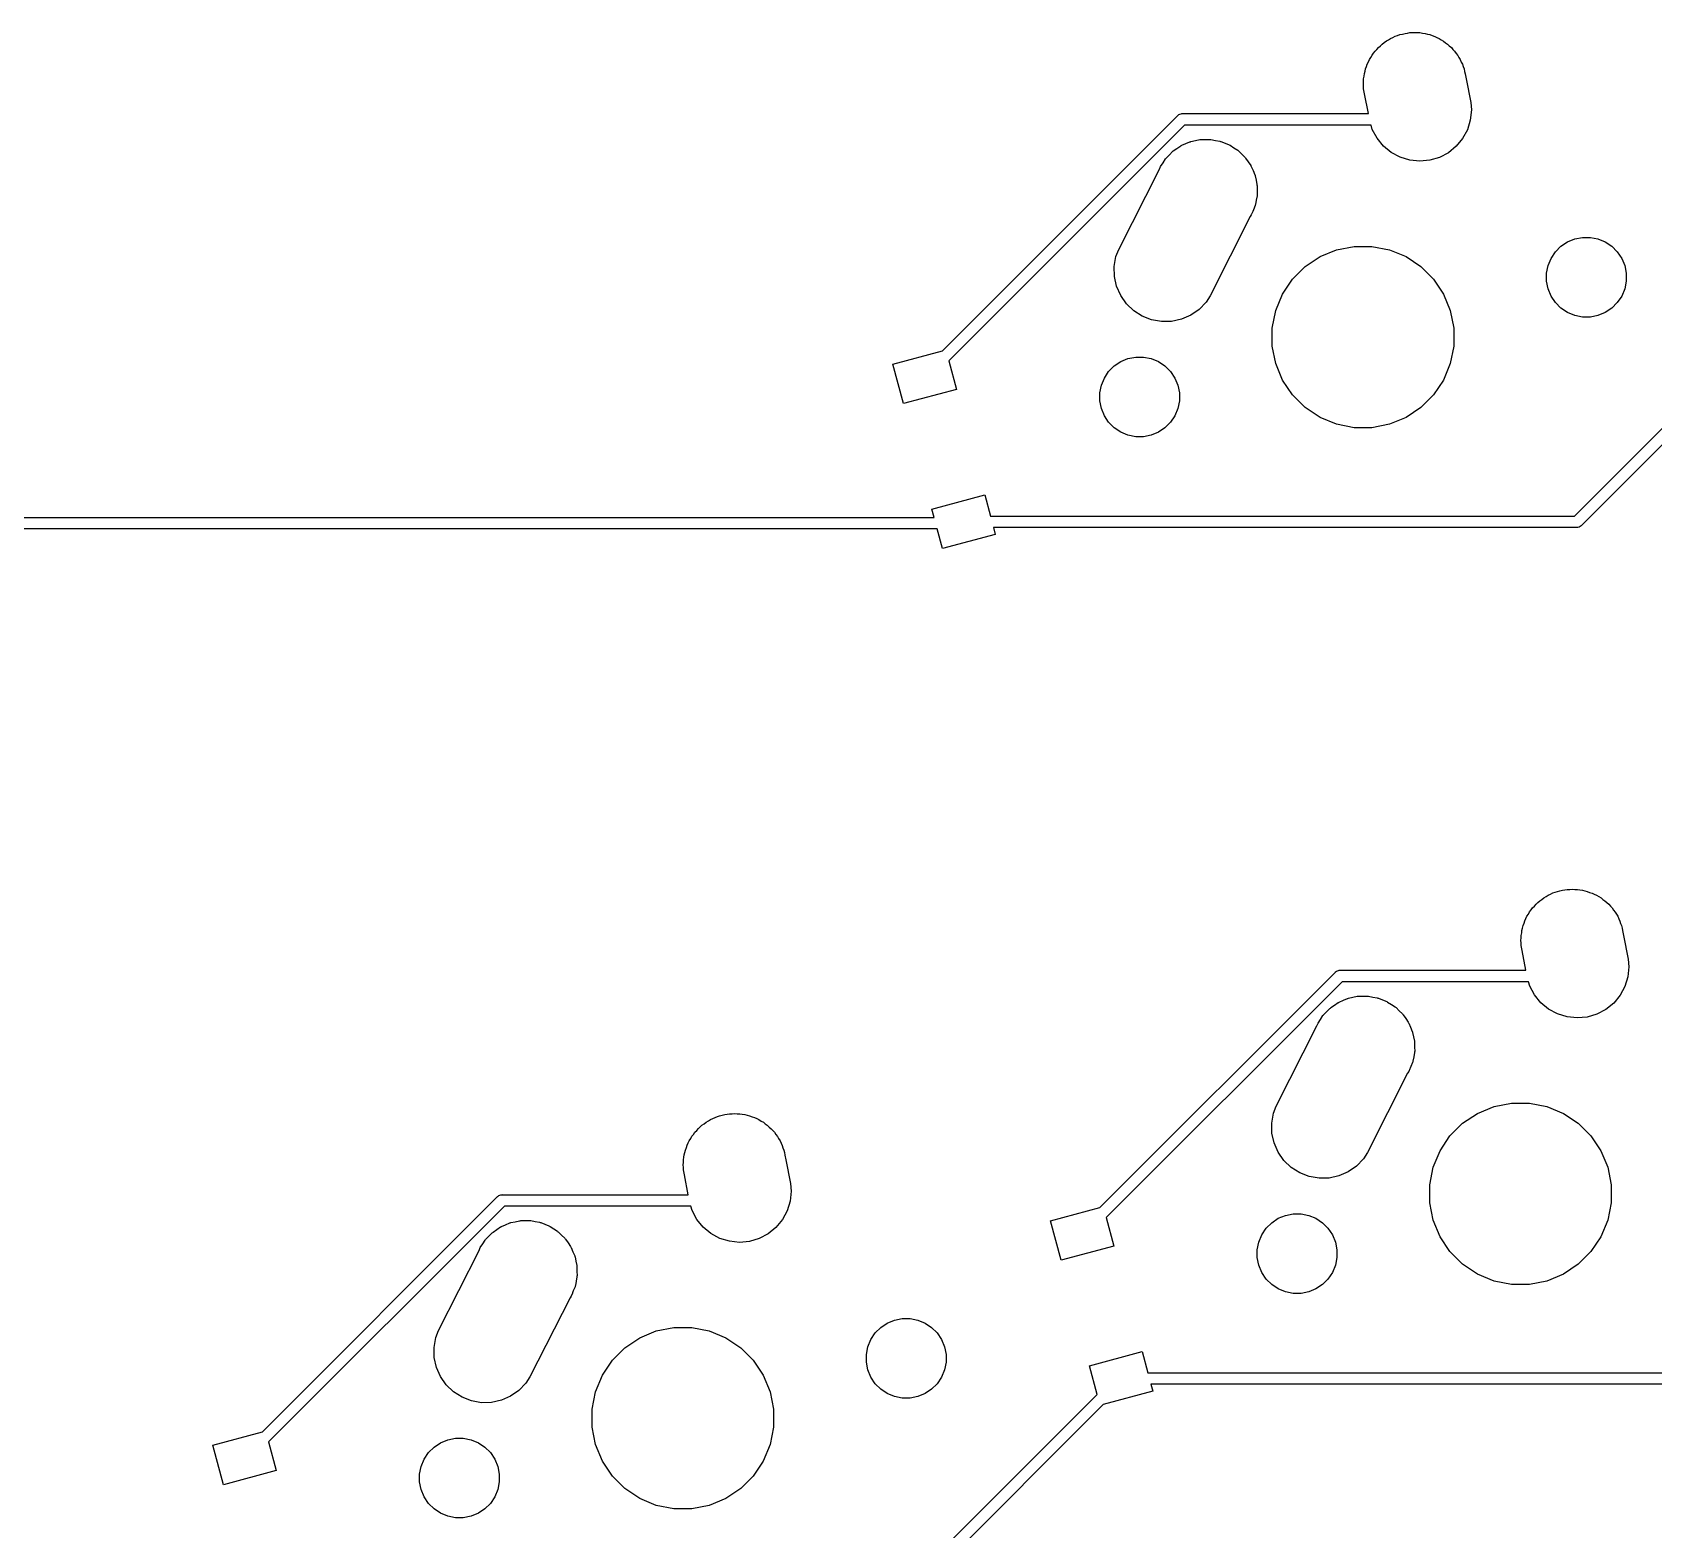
# Model space of a CAD drawing. Extents: x -26.1 to -7.5, y -7.6 to -2.3.
# Drawn here: x -14.713 to -13.311, y -6.668 to -5.372 of the extents above; entities that cross this region are included whole.
import ezdxf

# ---------------------------------------------------------------- set-up
doc = ezdxf.new("R2010")
doc.units = 0
doc.header["$MEASUREMENT"] = 0
doc.layers.add('BLACK', color=7, linetype='CONTINUOUS')

msp = doc.modelspace()

# ---------------------------------------------------------------- linework, layer by layer
at = {"layer": 'BLACK', "linetype": 'CONTINUOUS'}
for p, q in [((-13.547, -5.38388), (-13.5455, -5.38239)), ((-13.5455, -5.38239), (-13.5437, -5.38113)), ((-13.5437, -5.38113), (-13.5419, -5.3797)), ((-13.5419, -5.3797), (-13.54, -5.37871)), ((-13.54, -5.37871), (-13.5383, -5.37754)), ((-13.5383, -5.37754), (-13.5362, -5.37667)), ((-13.5362, -5.37667), (-13.5342, -5.37562)), ((-13.5342, -5.37562), (-13.5322, -5.37501)), ((-13.5322, -5.37501), (-13.5302, -5.3742)), ((-13.5302, -5.3742), (-13.528, -5.37376)), ((-13.528, -5.37376), (-13.5258, -5.37311)), ((-13.5258, -5.37311), (-13.5237, -5.37291)), ((-13.5237, -5.37291), (-13.5217, -5.3725)), ((-13.5217, -5.3725), (-13.5194, -5.3725)), ((-13.5194, -5.3725), (-13.5171, -5.37229)), ((-13.5171, -5.37229), (-13.515, -5.3725)), ((-13.515, -5.3725), (-13.5129, -5.3725)), ((-13.5129, -5.3725), (-13.5107, -5.37294)), ((-13.5107, -5.37294), (-13.5085, -5.37317)), ((-13.5085, -5.37317), (-13.5064, -5.37379)), ((-13.5064, -5.37379), (-13.5044, -5.3742)), ((-13.5044, -5.3742), (-13.5023, -5.37507)), ((-13.5023, -5.37507), (-13.5001, -5.37573)), ((-13.5001, -5.37573), (-13.4983, -5.37673)), ((-13.4983, -5.37673), (-13.4963, -5.37754)), ((-13.4963, -5.37754), (-13.4944, -5.3788)), ((-13.4944, -5.3788), (-13.4924, -5.37987)), ((-13.4924, -5.37987), (-13.4908, -5.38122)), ((-13.4908, -5.38122), (-13.4891, -5.38239)), ((-13.4891, -5.38239), (-13.4875, -5.38399)), ((-13.5584, -5.39962), (-13.5574, -5.39776)), ((-13.5574, -5.39776), (-13.5565, -5.39581)), ((-13.5565, -5.39581), (-13.5553, -5.39393)), ((-13.5553, -5.39393), (-13.5542, -5.39194)), ((-13.5542, -5.39194), (-13.5529, -5.39031)), ((-13.5529, -5.39031), (-13.5517, -5.38856)), ((-13.5517, -5.38856), (-13.5501, -5.38696)), ((-13.5501, -5.38696), (-13.5487, -5.38521)), ((-13.5487, -5.38521), (-13.547, -5.38388)), ((-13.4875, -5.38399), (-13.4857, -5.38543)), ((-13.4857, -5.38543), (-13.4844, -5.38706)), ((-13.4844, -5.38706), (-13.4829, -5.38856)), ((-13.4829, -5.38856), (-13.4816, -5.39044)), ((-13.4816, -5.39044), (-13.4802, -5.39219)), ((-13.4802, -5.39219), (-13.4792, -5.39406)), ((-13.4792, -5.39406), (-13.478, -5.39581)), ((-13.478, -5.39581), (-13.4772, -5.3979)), ((-13.5616, -5.41243), (-13.5611, -5.41021)), ((-13.5611, -5.41021), (-13.5609, -5.40796)), ((-13.5609, -5.40796), (-13.5603, -5.40594)), ((-13.5603, -5.40594), (-13.5599, -5.40387)), ((-13.5599, -5.40387), (-13.559, -5.40178)), ((-13.559, -5.40178), (-13.5584, -5.39962)), ((-13.4772, -5.3979), (-13.4761, -5.3999)), ((-13.4761, -5.3999), (-13.4755, -5.40192)), ((-13.4755, -5.40192), (-13.4747, -5.40387)), ((-13.4747, -5.40387), (-13.4743, -5.40609)), ((-13.4743, -5.40609), (-13.4742, -5.40616)), ((-13.4742, -5.40616), (-13.4738, -5.40821)), ((-13.4738, -5.40821), (-13.473, -5.41243)), ((-13.5618, -5.41664), (-13.5616, -5.41454)), ((-13.5616, -5.41889), (-13.5618, -5.41664)), ((-13.5616, -5.41454), (-13.5616, -5.41243)), ((-13.5616, -5.42115), (-13.5616, -5.41889)), ((-13.5608, -5.42537), (-13.5616, -5.42115)), ((-13.5574, -5.44252), (-13.5608, -5.42537)), ((-13.473, -5.41243), (-13.473, -5.41251)), ((-13.473, -5.41251), (-13.469, -5.4329)), ((-13.4684, -5.43941), (-13.4693, -5.44809)), ((-13.469, -5.4329), (-13.4684, -5.43941)), ((-13.9258, -5.6477), (-13.7222, -5.44416)), ((-13.7164, -5.45252), (-13.9204, -5.65646)), ((-13.7222, -5.44416), (-13.7221, -5.44397)), ((-13.7221, -5.44397), (-13.7213, -5.44335)), ((-13.7213, -5.44335), (-13.7204, -5.44288)), ((-13.7204, -5.44288), (-13.7195, -5.4426)), ((-13.7195, -5.4426), (-13.7188, -5.44252)), ((-13.7188, -5.44252), (-13.7185, -5.4425)), ((-13.7185, -5.4425), (-13.7183, -5.44252)), ((-13.7183, -5.44252), (-13.5574, -5.44252)), ((-13.5552, -5.45252), (-13.7164, -5.45252)), ((-13.5541, -5.45615), (-13.5552, -5.45252)), ((-13.4693, -5.44809), (-13.4718, -5.45643)), ((-13.7153, -5.46848), (-13.7118, -5.46691)), ((-13.7118, -5.46691), (-13.7113, -5.46681)), ((-13.7113, -5.46681), (-13.7109, -5.46663)), ((-13.7109, -5.46663), (-13.7071, -5.46587)), ((-13.7071, -5.46587), (-13.7033, -5.46503)), ((-13.7033, -5.46503), (-13.7028, -5.46502)), ((-13.7028, -5.46502), (-13.7023, -5.46493)), ((-13.7023, -5.46493), (-13.6984, -5.46493)), ((-13.6984, -5.46493), (-13.6945, -5.46484)), ((-13.6945, -5.46484), (-13.6941, -5.46493)), ((-13.6941, -5.46493), (-13.6936, -5.46493)), ((-13.6936, -5.46493), (-13.6898, -5.46569)), ((-13.6898, -5.46569), (-13.686, -5.46636)), ((-13.686, -5.46636), (-13.6855, -5.46654)), ((-13.6855, -5.46654), (-13.685, -5.46663)), ((-13.685, -5.46663), (-13.6814, -5.46812)), ((-13.55, -5.46386), (-13.5541, -5.45615)), ((-13.5445, -5.47062), (-13.55, -5.46386)), ((-13.476, -5.46411), (-13.4815, -5.47083)), ((-13.4718, -5.45643), (-13.476, -5.46411)), ((-13.735, -5.485), (-13.733, -5.48173)), ((-13.733, -5.48173), (-13.7326, -5.48138)), ((-13.7326, -5.48138), (-13.7324, -5.48098)), ((-13.7324, -5.48098), (-13.7296, -5.47823)), ((-13.7296, -5.47823), (-13.7269, -5.47543)), ((-13.7269, -5.47543), (-13.7265, -5.47515)), ((-13.7265, -5.47515), (-13.7262, -5.47481)), ((-13.7262, -5.47481), (-13.723, -5.47265)), ((-13.723, -5.47265), (-13.7198, -5.47043)), ((-13.7198, -5.47043), (-13.7193, -5.47023)), ((-13.7193, -5.47023), (-13.7189, -5.46997)), ((-13.7189, -5.46997), (-13.7153, -5.46848)), ((-13.6814, -5.46812), (-13.6778, -5.46953)), ((-13.6778, -5.46953), (-13.6774, -5.46978)), ((-13.6774, -5.46978), (-13.677, -5.46997)), ((-13.677, -5.46997), (-13.6737, -5.47213)), ((-13.6737, -5.47213), (-13.6705, -5.47422)), ((-13.6705, -5.47422), (-13.6701, -5.47455)), ((-13.6701, -5.47455), (-13.6697, -5.47481)), ((-13.6697, -5.47481), (-13.667, -5.47757)), ((-13.667, -5.47757), (-13.6642, -5.48026)), ((-13.6642, -5.48026), (-13.6639, -5.48065)), ((-13.6639, -5.48065), (-13.6636, -5.48098)), ((-13.6636, -5.48098), (-13.6614, -5.48422)), ((-13.5378, -5.47618), (-13.5445, -5.47062)), ((-13.5301, -5.48031), (-13.5378, -5.47618)), ((-13.5217, -5.48288), (-13.5301, -5.48031)), ((-13.496, -5.48043), (-13.5044, -5.48294)), ((-13.4883, -5.47634), (-13.496, -5.48043)), ((-13.4815, -5.47083), (-13.4883, -5.47634)), ((-13.7734, -5.55999), (-13.7382, -5.4907)), ((-13.7382, -5.4907), (-13.7372, -5.48824)), ((-13.7372, -5.48824), (-13.735, -5.485)), ((-13.6614, -5.48422), (-13.6592, -5.4874)), ((-13.6592, -5.4874), (-13.659, -5.48784)), ((-13.659, -5.48784), (-13.6587, -5.48824)), ((-13.6587, -5.48824), (-13.6572, -5.49183)), ((-13.6572, -5.49183), (-13.6557, -5.49539)), ((-13.6557, -5.49539), (-13.6555, -5.49586)), ((-13.6555, -5.49586), (-13.6554, -5.4963)), ((-13.5131, -5.48376), (-13.5217, -5.48288)), ((-13.5044, -5.48294), (-13.5131, -5.48376)), ((-13.6554, -5.4963), (-13.6546, -5.50011)), ((-13.6546, -5.50011), (-13.6538, -5.50391)), ((-13.6538, -5.50391), (-13.6538, -5.50439)), ((-13.6538, -5.50439), (-13.6537, -5.50486)), ((-13.6537, -5.50486), (-13.6537, -5.50875)), ((-13.6537, -5.50875), (-13.6536, -5.51263)), ((-13.6554, -5.52214), (-13.6569, -5.52573)), ((-13.6553, -5.52167), (-13.6554, -5.52214)), ((-13.6551, -5.52122), (-13.6553, -5.52167)), ((-13.6544, -5.51739), (-13.6551, -5.52122)), ((-13.6537, -5.51358), (-13.6544, -5.51739)), ((-13.6536, -5.51263), (-13.6537, -5.5131)), ((-13.6537, -5.5131), (-13.6537, -5.51358)), ((-13.6597, -5.53162), (-13.6944, -5.60007)), ((-13.6587, -5.5302), (-13.6597, -5.53162)), ((-13.6577, -5.52774), (-13.6587, -5.5302)), ((-13.6575, -5.52732), (-13.6577, -5.52774)), ((-13.6569, -5.52573), (-13.6575, -5.52732)), ((-13.3853, -5.55357), (-13.379, -5.55097)), ((-13.379, -5.55097), (-13.3723, -5.54965)), ((-13.3723, -5.54965), (-13.3655, -5.54965)), ((-13.3655, -5.54965), (-13.3589, -5.55097)), ((-13.3589, -5.55097), (-13.3526, -5.55357)), ((-13.7758, -5.56608), (-13.7734, -5.55999)), ((-13.5993, -5.56629), (-13.585, -5.56037)), ((-13.585, -5.56037), (-13.5699, -5.55736)), ((-13.5699, -5.55736), (-13.5544, -5.55736)), ((-13.5544, -5.55736), (-13.5392, -5.56037)), ((-13.5392, -5.56037), (-13.5249, -5.56629)), ((-13.3995, -5.56778), (-13.3957, -5.56213)), ((-13.3957, -5.56213), (-13.3909, -5.55734)), ((-13.3909, -5.55734), (-13.3853, -5.55357)), ((-13.3526, -5.55357), (-13.347, -5.55734)), ((-13.347, -5.55734), (-13.3422, -5.56213)), ((-13.3422, -5.56213), (-13.3384, -5.56778)), ((-13.7773, -5.57467), (-13.7758, -5.56608)), ((-13.7771, -5.5834), (-13.7773, -5.57467)), ((-13.6231, -5.58582), (-13.6122, -5.57488)), ((-13.6122, -5.57488), (-13.5993, -5.56629)), ((-13.5249, -5.56629), (-13.5121, -5.57488)), ((-13.5121, -5.57488), (-13.5012, -5.58582)), ((-13.4034, -5.5807), (-13.4021, -5.57405)), ((-13.4021, -5.57405), (-13.3995, -5.56778)), ((-13.3384, -5.56778), (-13.3358, -5.57405)), ((-13.3358, -5.57405), (-13.3345, -5.5807)), ((-13.7752, -5.59192), (-13.7771, -5.5834)), ((-13.7717, -5.5999), (-13.7752, -5.59192)), ((-13.6317, -5.59867), (-13.6231, -5.58582)), ((-13.5012, -5.58582), (-13.4926, -5.59867)), ((-13.4034, -5.58749), (-13.4034, -5.5807)), ((-13.4021, -5.59414), (-13.4034, -5.58749)), ((-13.3345, -5.58749), (-13.3358, -5.59414)), ((-13.3345, -5.5807), (-13.3345, -5.58749)), ((-13.7667, -5.60705), (-13.7717, -5.5999)), ((-13.7604, -5.61309), (-13.7667, -5.60705)), ((-13.6979, -5.60558), (-13.7039, -5.61188)), ((-13.6944, -5.60007), (-13.6979, -5.60558)), ((-13.6376, -5.61296), (-13.6317, -5.59867)), ((-13.4926, -5.59867), (-13.4866, -5.61296)), ((-13.3995, -5.60041), (-13.4021, -5.59414)), ((-13.3957, -5.60605), (-13.3995, -5.60041)), ((-13.3909, -5.61085), (-13.3957, -5.60605)), ((-13.3422, -5.60605), (-13.347, -5.61085)), ((-13.3384, -5.60041), (-13.3422, -5.60605)), ((-13.3358, -5.59414), (-13.3384, -5.60041)), ((-13.753, -5.61778), (-13.7604, -5.61309)), ((-13.7449, -5.62094), (-13.753, -5.61778)), ((-13.7363, -5.62246), (-13.7449, -5.62094)), ((-13.7191, -5.62039), (-13.7276, -5.62228)), ((-13.7111, -5.61688), (-13.7191, -5.62039)), ((-13.7039, -5.61188), (-13.7111, -5.61688)), ((-13.6406, -5.62813), (-13.6376, -5.61296)), ((-13.4866, -5.61296), (-13.4836, -5.62813)), ((-13.3853, -5.61462), (-13.3909, -5.61085)), ((-13.379, -5.61722), (-13.3853, -5.61462)), ((-13.3793, -5.79066), (-13.2039, -5.61526)), ((-13.3723, -5.61854), (-13.379, -5.61722)), ((-13.3655, -5.61854), (-13.3723, -5.61854)), ((-13.3589, -5.61722), (-13.3655, -5.61854)), ((-13.3526, -5.61462), (-13.3589, -5.61722)), ((-13.347, -5.61085), (-13.3526, -5.61462)), ((-13.7276, -5.62228), (-13.7363, -5.62246)), ((-13.6406, -5.64359), (-13.6406, -5.62813)), ((-13.4836, -5.62813), (-13.4836, -5.64359)), ((-13.1985, -5.62402), (-13.3735, -5.79902)), ((-13.9686, -5.65917), (-13.9258, -5.6477)), ((-13.6376, -5.65876), (-13.6406, -5.64359)), ((-13.4836, -5.64359), (-13.4866, -5.65876)), ((-13.9594, -5.69339), (-13.9686, -5.65917)), ((-13.9204, -5.65646), (-13.9138, -5.68117)), ((-13.7821, -5.66566), (-13.7773, -5.66086)), ((-13.7773, -5.66086), (-13.7716, -5.65709)), ((-13.7716, -5.65709), (-13.7654, -5.6545)), ((-13.7654, -5.6545), (-13.7587, -5.65317)), ((-13.7587, -5.65317), (-13.7519, -5.65317)), ((-13.7519, -5.65317), (-13.7453, -5.6545)), ((-13.7453, -5.6545), (-13.739, -5.65709)), ((-13.739, -5.65709), (-13.7334, -5.66086)), ((-13.7334, -5.66086), (-13.7286, -5.66566)), ((-13.6317, -5.67304), (-13.6376, -5.65876)), ((-13.4866, -5.65876), (-13.4926, -5.67304)), ((-13.7898, -5.68423), (-13.7884, -5.67757)), ((-13.7884, -5.67757), (-13.7858, -5.6713)), ((-13.7858, -5.6713), (-13.7821, -5.66566)), ((-13.7286, -5.66566), (-13.7248, -5.6713)), ((-13.7248, -5.6713), (-13.7222, -5.67757)), ((-13.7222, -5.67757), (-13.7209, -5.68423)), ((-13.6231, -5.6859), (-13.6317, -5.67304)), ((-13.4926, -5.67304), (-13.5012, -5.6859)), ((-13.9138, -5.68117), (-13.9594, -5.69339)), ((-13.7898, -5.69102), (-13.7898, -5.68423)), ((-13.7884, -5.69767), (-13.7898, -5.69102)), ((-13.7209, -5.69102), (-13.7222, -5.69767)), ((-13.7209, -5.68423), (-13.7209, -5.69102)), ((-13.6122, -5.69683), (-13.6231, -5.6859)), ((-13.5012, -5.6859), (-13.5121, -5.69683)), ((-13.7858, -5.70394), (-13.7884, -5.69767)), ((-13.7821, -5.70958), (-13.7858, -5.70394)), ((-13.7248, -5.70394), (-13.7286, -5.70958)), ((-13.7222, -5.69767), (-13.7248, -5.70394)), ((-13.5993, -5.70542), (-13.6122, -5.69683)), ((-13.585, -5.71134), (-13.5993, -5.70542)), ((-13.5249, -5.70542), (-13.5392, -5.71134)), ((-13.5121, -5.69683), (-13.5249, -5.70542)), ((-13.7773, -5.71438), (-13.7821, -5.70958)), ((-13.7716, -5.71815), (-13.7773, -5.71438)), ((-13.7654, -5.72075), (-13.7716, -5.71815)), ((-13.739, -5.71815), (-13.7453, -5.72075)), ((-13.7334, -5.71438), (-13.739, -5.71815)), ((-13.7286, -5.70958), (-13.7334, -5.71438)), ((-13.5699, -5.71436), (-13.585, -5.71134)), ((-13.5544, -5.71436), (-13.5699, -5.71436)), ((-13.5392, -5.71134), (-13.5544, -5.71436)), ((-13.7587, -5.72207), (-13.7654, -5.72075)), ((-13.7519, -5.72207), (-13.7587, -5.72207)), ((-13.7453, -5.72075), (-13.7519, -5.72207)), ((-13.9349, -5.78466), (-13.8893, -5.77244)), ((-13.8893, -5.77244), (-13.8844, -5.79066)), ((-13.933, -5.79183), (-13.9349, -5.78466)), ((-13.9303, -5.80183), (-15.4963, -5.80183)), ((-15.4936, -5.79183), (-13.933, -5.79183)), ((-13.9258, -5.81889), (-13.9303, -5.80183)), ((-13.8844, -5.79066), (-13.3793, -5.79066)), ((-13.3775, -5.80066), (-13.8817, -5.80066)), ((-13.8817, -5.80066), (-13.8801, -5.80666)), ((-13.3772, -5.80069), (-13.3775, -5.80066)), ((-13.377, -5.80066), (-13.3772, -5.80069)), ((-13.3762, -5.80059), (-13.377, -5.80066)), ((-13.3753, -5.8003), (-13.3762, -5.80059)), ((-13.3744, -5.79984), (-13.3753, -5.8003)), ((-13.3737, -5.79922), (-13.3744, -5.79984)), ((-13.3735, -5.79902), (-13.3737, -5.79922)), ((-13.8801, -5.80666), (-13.9258, -5.81889)), ((-13.4139, -6.12813), (-13.4125, -6.12638)), ((-13.4125, -6.12638), (-13.4108, -6.12505)), ((-13.4108, -6.12505), (-13.4093, -6.12356)), ((-13.4093, -6.12356), (-13.4075, -6.1223)), ((-13.4075, -6.1223), (-13.4057, -6.12087)), ((-13.4057, -6.12087), (-13.4038, -6.11988)), ((-13.4038, -6.11988), (-13.4021, -6.11871)), ((-13.4021, -6.11871), (-13.4, -6.11784)), ((-13.4, -6.11784), (-13.398, -6.11679)), ((-13.398, -6.11679), (-13.396, -6.11618)), ((-13.396, -6.11618), (-13.394, -6.11537)), ((-13.394, -6.11537), (-13.3918, -6.11493)), ((-13.3918, -6.11493), (-13.3896, -6.11428)), ((-13.3896, -6.11428), (-13.3875, -6.11408)), ((-13.3875, -6.11408), (-13.3855, -6.11367)), ((-13.3855, -6.11367), (-13.3832, -6.11367)), ((-13.3832, -6.11367), (-13.3809, -6.11346)), ((-13.3809, -6.11346), (-13.3788, -6.11367)), ((-13.3788, -6.11367), (-13.3767, -6.11367)), ((-13.3767, -6.11367), (-13.3745, -6.11411)), ((-13.3745, -6.11411), (-13.3723, -6.11434)), ((-13.3723, -6.11434), (-13.3703, -6.11496)), ((-13.3703, -6.11496), (-13.3682, -6.11537)), ((-13.3682, -6.11537), (-13.3661, -6.11624)), ((-13.3661, -6.11624), (-13.3639, -6.1169)), ((-13.3639, -6.1169), (-13.3621, -6.1179)), ((-13.3621, -6.1179), (-13.3601, -6.11871)), ((-13.3601, -6.11871), (-13.3582, -6.11997)), ((-13.3582, -6.11997), (-13.3562, -6.12104)), ((-13.3562, -6.12104), (-13.3546, -6.12238)), ((-13.3546, -6.12238), (-13.3529, -6.12356)), ((-13.3529, -6.12356), (-13.3513, -6.12516)), ((-13.3513, -6.12516), (-13.3495, -6.1266)), ((-13.3495, -6.1266), (-13.3482, -6.12823)), ((-13.4228, -6.14295), (-13.4222, -6.14079)), ((-13.4222, -6.14079), (-13.4212, -6.13893)), ((-13.4212, -6.13893), (-13.4203, -6.13698)), ((-13.4203, -6.13698), (-13.4191, -6.1351)), ((-13.4191, -6.1351), (-13.418, -6.13311)), ((-13.418, -6.13311), (-13.4167, -6.13148)), ((-13.4167, -6.13148), (-13.4155, -6.12973)), ((-13.4155, -6.12973), (-13.4139, -6.12813)), ((-13.3482, -6.12823), (-13.3467, -6.12973)), ((-13.3467, -6.12973), (-13.3454, -6.13161)), ((-13.3454, -6.13161), (-13.344, -6.13336)), ((-13.344, -6.13336), (-13.343, -6.13523)), ((-13.343, -6.13523), (-13.3418, -6.13698)), ((-13.3418, -6.13698), (-13.341, -6.13907)), ((-13.341, -6.13907), (-13.3399, -6.14107)), ((-13.4254, -6.1536), (-13.4249, -6.15138)), ((-13.4254, -6.15571), (-13.4254, -6.1536)), ((-13.4249, -6.15138), (-13.4247, -6.14913)), ((-13.4247, -6.14913), (-13.4241, -6.14711)), ((-13.4241, -6.14711), (-13.4237, -6.14504)), ((-13.4237, -6.14504), (-13.4228, -6.14295)), ((-13.3399, -6.14107), (-13.3393, -6.14309)), ((-13.3393, -6.14309), (-13.3385, -6.14504)), ((-13.3385, -6.14504), (-13.3381, -6.14726)), ((-13.3381, -6.14726), (-13.338, -6.14733)), ((-13.338, -6.14733), (-13.3376, -6.14938)), ((-13.3376, -6.14938), (-13.3368, -6.1536)), ((-13.3368, -6.1536), (-13.3368, -6.15367)), ((-13.3368, -6.15367), (-13.3328, -6.17407)), ((-13.4256, -6.15781), (-13.4254, -6.15571)), ((-13.4254, -6.16006), (-13.4256, -6.15781)), ((-13.4254, -6.16232), (-13.4254, -6.16006)), ((-13.4246, -6.16654), (-13.4254, -6.16232)), ((-13.4212, -6.18369), (-13.4246, -6.16654)), ((-13.3322, -6.18058), (-13.3331, -6.18926)), ((-13.3328, -6.17407), (-13.3322, -6.18058)), ((-13.7896, -6.38887), (-13.586, -6.18533)), ((-13.5802, -6.19369), (-13.7842, -6.39763)), ((-13.586, -6.18533), (-13.5859, -6.18514)), ((-13.5859, -6.18514), (-13.5851, -6.18452)), ((-13.5851, -6.18452), (-13.5842, -6.18405)), ((-13.5842, -6.18405), (-13.5833, -6.18377)), ((-13.5833, -6.18377), (-13.5826, -6.18369)), ((-13.5826, -6.18369), (-13.5823, -6.18367)), ((-13.5823, -6.18367), (-13.5821, -6.18369)), ((-13.5821, -6.18369), (-13.4212, -6.18369)), ((-13.419, -6.19369), (-13.5802, -6.19369)), ((-13.4179, -6.19732), (-13.419, -6.19369)), ((-13.3331, -6.18926), (-13.3357, -6.1976)), ((-13.5827, -6.21114), (-13.5791, -6.20965)), ((-13.5791, -6.20965), (-13.5756, -6.20808)), ((-13.5756, -6.20808), (-13.5751, -6.20798)), ((-13.5751, -6.20798), (-13.5747, -6.2078)), ((-13.5747, -6.2078), (-13.5709, -6.20704)), ((-13.5709, -6.20704), (-13.5671, -6.2062)), ((-13.5671, -6.2062), (-13.5666, -6.20619)), ((-13.5666, -6.20619), (-13.5661, -6.2061)), ((-13.5661, -6.2061), (-13.5622, -6.2061)), ((-13.5622, -6.2061), (-13.5583, -6.20601)), ((-13.5583, -6.20601), (-13.5579, -6.2061)), ((-13.5579, -6.2061), (-13.5574, -6.2061)), ((-13.5574, -6.2061), (-13.5536, -6.20686)), ((-13.5536, -6.20686), (-13.5498, -6.20753)), ((-13.5498, -6.20753), (-13.5493, -6.20771)), ((-13.5493, -6.20771), (-13.5488, -6.2078)), ((-13.5488, -6.2078), (-13.5452, -6.20929)), ((-13.5452, -6.20929), (-13.5416, -6.2107)), ((-13.5416, -6.2107), (-13.5412, -6.21095)), ((-13.5412, -6.21095), (-13.5408, -6.21114)), ((-13.4138, -6.20502), (-13.4179, -6.19732)), ((-13.4083, -6.21179), (-13.4138, -6.20502)), ((-13.3398, -6.20528), (-13.3453, -6.212)), ((-13.3357, -6.1976), (-13.3398, -6.20528)), ((-13.5988, -6.22617), (-13.5968, -6.2229)), ((-13.5968, -6.2229), (-13.5964, -6.22255)), ((-13.5964, -6.22255), (-13.5962, -6.22215)), ((-13.5962, -6.22215), (-13.5934, -6.2194)), ((-13.5934, -6.2194), (-13.5907, -6.2166)), ((-13.5907, -6.2166), (-13.5903, -6.21632)), ((-13.5903, -6.21632), (-13.59, -6.21598)), ((-13.59, -6.21598), (-13.5868, -6.21382)), ((-13.5868, -6.21382), (-13.5836, -6.21159)), ((-13.5836, -6.21159), (-13.5831, -6.2114)), ((-13.5831, -6.2114), (-13.5827, -6.21114)), ((-13.5408, -6.21114), (-13.5375, -6.2133)), ((-13.5375, -6.2133), (-13.5343, -6.21539)), ((-13.5343, -6.21539), (-13.5339, -6.21572)), ((-13.5339, -6.21572), (-13.5335, -6.21598)), ((-13.5335, -6.21598), (-13.5308, -6.21873)), ((-13.5308, -6.21873), (-13.528, -6.22142)), ((-13.528, -6.22142), (-13.5277, -6.22182)), ((-13.5277, -6.22182), (-13.5274, -6.22215)), ((-13.5274, -6.22215), (-13.5252, -6.22539)), ((-13.4016, -6.21735), (-13.4083, -6.21179)), ((-13.3939, -6.22148), (-13.4016, -6.21735)), ((-13.3855, -6.22405), (-13.3939, -6.22148)), ((-13.3769, -6.22493), (-13.3855, -6.22405)), ((-13.3682, -6.2241), (-13.3769, -6.22493)), ((-13.3598, -6.2216), (-13.3682, -6.2241)), ((-13.3521, -6.21751), (-13.3598, -6.2216)), ((-13.3453, -6.212), (-13.3521, -6.21751)), ((-13.6372, -6.30116), (-13.602, -6.23187)), ((-13.602, -6.23187), (-13.601, -6.22941)), ((-13.601, -6.22941), (-13.5988, -6.22617)), ((-13.5252, -6.22539), (-13.523, -6.22857)), ((-13.523, -6.22857), (-13.5228, -6.22901)), ((-13.5228, -6.22901), (-13.5225, -6.22941)), ((-13.5225, -6.22941), (-13.521, -6.233)), ((-13.521, -6.233), (-13.5195, -6.23656)), ((-13.5195, -6.23656), (-13.5194, -6.23703)), ((-13.5194, -6.23703), (-13.5192, -6.23747)), ((-13.5192, -6.23747), (-13.5184, -6.24128)), ((-13.5184, -6.24128), (-13.5176, -6.24508)), ((-13.5176, -6.24508), (-13.5176, -6.24556)), ((-13.5176, -6.24556), (-13.5175, -6.24603)), ((-13.5175, -6.24603), (-13.5175, -6.24991)), ((-13.5175, -6.24991), (-13.5174, -6.2538)), ((-13.5207, -6.2669), (-13.5213, -6.26849)), ((-13.5192, -6.26331), (-13.5207, -6.2669)), ((-13.5191, -6.26284), (-13.5192, -6.26331)), ((-13.5189, -6.26239), (-13.5191, -6.26284)), ((-13.5182, -6.25856), (-13.5189, -6.26239)), ((-13.5175, -6.25475), (-13.5182, -6.25856)), ((-13.5174, -6.2538), (-13.5175, -6.25427)), ((-13.5175, -6.25427), (-13.5175, -6.25475)), ((-13.5235, -6.27279), (-13.5582, -6.34124)), ((-13.5225, -6.27137), (-13.5235, -6.27279)), ((-13.5215, -6.26891), (-13.5225, -6.27137)), ((-13.5213, -6.26849), (-13.5215, -6.26891)), ((-14.1185, -6.30949), (-14.1162, -6.30904)), ((-14.1162, -6.30904), (-14.1141, -6.3084)), ((-14.1141, -6.3084), (-14.112, -6.3082)), ((-14.112, -6.3082), (-14.1099, -6.30778)), ((-14.1099, -6.30778), (-14.1076, -6.30778)), ((-14.1076, -6.30778), (-14.1054, -6.30757)), ((-14.1054, -6.30757), (-14.1033, -6.30778)), ((-14.1033, -6.30778), (-14.1012, -6.30778)), ((-14.1012, -6.30778), (-14.099, -6.30823)), ((-14.099, -6.30823), (-14.0967, -6.30845)), ((-14.0967, -6.30845), (-14.0947, -6.30907)), ((-14.0947, -6.30907), (-14.0926, -6.30949)), ((-13.6411, -6.31584), (-13.6396, -6.30725)), ((-13.6396, -6.30725), (-13.6372, -6.30116)), ((-13.476, -6.31605), (-13.4631, -6.30746)), ((-13.4631, -6.30746), (-13.4488, -6.30154)), ((-13.4488, -6.30154), (-13.4337, -6.29853)), ((-13.4337, -6.29853), (-13.4182, -6.29853)), ((-13.4182, -6.29853), (-13.403, -6.30154)), ((-13.403, -6.30154), (-13.3887, -6.30746)), ((-13.3887, -6.30746), (-13.3759, -6.31605)), ((-14.1399, -6.32384), (-14.1383, -6.32224)), ((-14.1383, -6.32224), (-14.1369, -6.3205)), ((-14.1369, -6.3205), (-14.1353, -6.31916)), ((-14.1353, -6.31916), (-14.1338, -6.31767)), ((-14.1338, -6.31767), (-14.1319, -6.31641)), ((-14.1319, -6.31641), (-14.1301, -6.31499)), ((-14.1301, -6.31499), (-14.1283, -6.314)), ((-14.1283, -6.314), (-14.1265, -6.31282)), ((-14.1265, -6.31282), (-14.1244, -6.31196)), ((-14.1244, -6.31196), (-14.1224, -6.3109)), ((-14.1224, -6.3109), (-14.1204, -6.31029)), ((-14.1204, -6.31029), (-14.1185, -6.30949)), ((-14.0926, -6.30949), (-14.0905, -6.31035)), ((-14.0905, -6.31035), (-14.0884, -6.31102)), ((-14.0884, -6.31102), (-14.0865, -6.31202)), ((-14.0865, -6.31202), (-14.0846, -6.31282)), ((-14.0846, -6.31282), (-14.0827, -6.31408)), ((-14.0827, -6.31408), (-14.0807, -6.31515)), ((-14.0807, -6.31515), (-14.0791, -6.3165)), ((-14.0791, -6.3165), (-14.0773, -6.31767)), ((-14.0773, -6.31767), (-14.0757, -6.31927)), ((-14.0757, -6.31927), (-14.074, -6.32071)), ((-14.074, -6.32071), (-14.0726, -6.32235)), ((-14.0726, -6.32235), (-14.0711, -6.32384)), ((-13.6409, -6.32457), (-13.6411, -6.31584)), ((-13.4869, -6.32699), (-13.476, -6.31605)), ((-13.3759, -6.31605), (-13.365, -6.32699)), ((-14.1481, -6.33916), (-14.1473, -6.33707)), ((-14.1473, -6.33707), (-14.1466, -6.3349)), ((-14.1466, -6.3349), (-14.1456, -6.33305)), ((-14.1456, -6.33305), (-14.1448, -6.3311)), ((-14.1448, -6.3311), (-14.1435, -6.32921)), ((-14.1435, -6.32921), (-14.1425, -6.32722)), ((-14.1425, -6.32722), (-14.1411, -6.3256)), ((-14.1411, -6.3256), (-14.1399, -6.32384)), ((-14.0711, -6.32384), (-14.0699, -6.32572)), ((-14.0699, -6.32572), (-14.0685, -6.32748)), ((-14.0685, -6.32748), (-14.0675, -6.32934)), ((-14.0675, -6.32934), (-14.0663, -6.3311)), ((-14.0663, -6.3311), (-14.0654, -6.33319)), ((-14.0654, -6.33319), (-14.0644, -6.33518)), ((-14.0644, -6.33518), (-14.0638, -6.33721)), ((-13.639, -6.33308), (-13.6409, -6.32457)), ((-13.6355, -6.34107), (-13.639, -6.33308)), ((-13.4955, -6.33984), (-13.4869, -6.32699)), ((-13.365, -6.32699), (-13.3564, -6.33984)), ((-14.15, -6.35192), (-14.1498, -6.34982)), ((-14.1498, -6.34771), (-14.1494, -6.34549)), ((-14.1498, -6.34982), (-14.1498, -6.34771)), ((-14.1494, -6.34549), (-14.1492, -6.34324)), ((-14.1492, -6.34324), (-14.1485, -6.34123)), ((-14.1485, -6.34123), (-14.1481, -6.33916)), ((-14.0638, -6.33721), (-14.063, -6.33916)), ((-14.063, -6.33916), (-14.0625, -6.34137)), ((-14.0625, -6.34137), (-14.0625, -6.34145)), ((-14.0625, -6.34145), (-14.0621, -6.3435)), ((-14.0621, -6.3435), (-14.0613, -6.34771)), ((-14.0613, -6.34771), (-14.0613, -6.34779)), ((-14.0613, -6.34779), (-14.0573, -6.36818)), ((-13.6305, -6.34822), (-13.6355, -6.34107)), ((-13.6242, -6.35426), (-13.6305, -6.34822)), ((-13.5617, -6.34675), (-13.5677, -6.35305)), ((-13.5582, -6.34124), (-13.5617, -6.34675)), ((-13.5014, -6.35413), (-13.4955, -6.33984)), ((-13.3564, -6.33984), (-13.3504, -6.35413)), ((-14.1498, -6.35417), (-14.15, -6.35192)), ((-14.1498, -6.35644), (-14.1498, -6.35417)), ((-14.149, -6.36065), (-14.1498, -6.35644)), ((-14.1456, -6.37781), (-14.149, -6.36065)), ((-13.6168, -6.35895), (-13.6242, -6.35426)), ((-13.6087, -6.36211), (-13.6168, -6.35895)), ((-13.6001, -6.36363), (-13.6087, -6.36211)), ((-13.5914, -6.36345), (-13.6001, -6.36363)), ((-13.5829, -6.36156), (-13.5914, -6.36345)), ((-13.5749, -6.35805), (-13.5829, -6.36156)), ((-13.5677, -6.35305), (-13.5749, -6.35805)), ((-13.5044, -6.3693), (-13.5014, -6.35413)), ((-13.3504, -6.35413), (-13.3474, -6.3693)), ((-14.3103, -6.37926), (-14.3096, -6.37863)), ((-14.3096, -6.37863), (-14.3087, -6.37817)), ((-14.3087, -6.37817), (-14.3077, -6.37788)), ((-14.3077, -6.37788), (-14.307, -6.37781)), ((-14.307, -6.37781), (-14.3068, -6.37778)), ((-14.3068, -6.37778), (-14.3065, -6.37781)), ((-14.3065, -6.37781), (-14.1456, -6.37781)), ((-14.0566, -6.37469), (-14.0575, -6.38337)), ((-14.0573, -6.36818), (-14.0566, -6.37469)), ((-13.5044, -6.38476), (-13.5044, -6.3693)), ((-13.3474, -6.3693), (-13.3474, -6.38476)), ((-14.514, -6.58299), (-14.3105, -6.37945)), ((-14.3047, -6.38781), (-14.5086, -6.59174)), ((-14.3105, -6.37945), (-14.3103, -6.37926)), ((-14.1434, -6.38781), (-14.3047, -6.38781)), ((-14.1423, -6.39143), (-14.1434, -6.38781)), ((-14.1382, -6.39914), (-14.1423, -6.39143)), ((-14.0601, -6.39171), (-14.0642, -6.39939)), ((-14.0575, -6.38337), (-14.0601, -6.39171)), ((-13.8324, -6.40034), (-13.7896, -6.38887)), ((-13.5014, -6.39993), (-13.5044, -6.38476)), ((-13.3474, -6.38476), (-13.3504, -6.39993)), ((-14.3112, -6.40794), (-14.308, -6.40571)), ((-14.308, -6.40571), (-14.3076, -6.40552)), ((-14.3076, -6.40552), (-14.3072, -6.40525)), ((-14.3072, -6.40525), (-14.3036, -6.40376)), ((-14.3036, -6.40376), (-14.3, -6.4022)), ((-14.3, -6.4022), (-14.2996, -6.4021)), ((-14.2996, -6.4021), (-14.2991, -6.40191)), ((-14.2991, -6.40191), (-14.2953, -6.40115)), ((-14.2953, -6.40115), (-14.2915, -6.40031)), ((-14.2915, -6.40031), (-14.291, -6.4003)), ((-14.291, -6.4003), (-14.2906, -6.40021)), ((-14.2906, -6.40021), (-14.2867, -6.40021)), ((-14.2867, -6.40021), (-14.2828, -6.40013)), ((-14.2828, -6.40013), (-14.2823, -6.40021)), ((-14.2823, -6.40021), (-14.2818, -6.40021)), ((-14.2818, -6.40021), (-14.278, -6.40097)), ((-14.278, -6.40097), (-14.2742, -6.40165)), ((-14.2742, -6.40165), (-14.2738, -6.40182)), ((-14.2738, -6.40182), (-14.2733, -6.40191)), ((-14.2733, -6.40191), (-14.2697, -6.4034)), ((-14.2697, -6.4034), (-14.2661, -6.40481)), ((-14.2661, -6.40481), (-14.2657, -6.40507)), ((-14.2657, -6.40507), (-14.2652, -6.40525)), ((-14.2652, -6.40525), (-14.262, -6.40741)), ((-14.1327, -6.4059), (-14.1382, -6.39914)), ((-14.126, -6.41146), (-14.1327, -6.4059)), ((-14.0698, -6.40612), (-14.0766, -6.41163)), ((-14.0642, -6.39939), (-14.0698, -6.40612)), ((-13.8232, -6.43456), (-13.8324, -6.40034)), ((-13.7842, -6.39763), (-13.7776, -6.42234)), ((-13.6496, -6.41247), (-13.6459, -6.40683)), ((-13.6459, -6.40683), (-13.6411, -6.40203)), ((-13.6411, -6.40203), (-13.6354, -6.39826)), ((-13.6354, -6.39826), (-13.6292, -6.39567)), ((-13.6292, -6.39567), (-13.6225, -6.39434)), ((-13.6225, -6.39434), (-13.6157, -6.39434)), ((-13.6157, -6.39434), (-13.6091, -6.39567)), ((-13.6091, -6.39567), (-13.6028, -6.39826)), ((-13.6028, -6.39826), (-13.5972, -6.40203)), ((-13.5972, -6.40203), (-13.5924, -6.40683)), ((-13.5924, -6.40683), (-13.5886, -6.41247)), ((-13.4955, -6.41421), (-13.5014, -6.39993)), ((-13.3504, -6.39993), (-13.3564, -6.41421)), ((-14.3255, -6.42352), (-14.3233, -6.42029)), ((-14.3233, -6.42029), (-14.3212, -6.41701)), ((-14.3212, -6.41701), (-14.3209, -6.41667)), ((-14.3209, -6.41667), (-14.3206, -6.41627)), ((-14.3206, -6.41627), (-14.3179, -6.41352)), ((-14.3179, -6.41352), (-14.3152, -6.41071)), ((-14.3152, -6.41071), (-14.3148, -6.41044)), ((-14.3148, -6.41044), (-14.3144, -6.4101)), ((-14.3144, -6.4101), (-14.3112, -6.40794)), ((-14.262, -6.40741), (-14.2587, -6.4095)), ((-14.2587, -6.4095), (-14.2584, -6.40983)), ((-14.2584, -6.40983), (-14.258, -6.4101)), ((-14.258, -6.4101), (-14.2552, -6.41285)), ((-14.2552, -6.41285), (-14.2524, -6.41554)), ((-14.2524, -6.41554), (-14.2521, -6.41593)), ((-14.2521, -6.41593), (-14.2518, -6.41627)), ((-14.2518, -6.41627), (-14.2496, -6.4195)), ((-14.2496, -6.4195), (-14.2474, -6.42269)), ((-14.1183, -6.4156), (-14.126, -6.41146)), ((-14.11, -6.41816), (-14.1183, -6.4156)), ((-14.1013, -6.41904), (-14.11, -6.41816)), ((-14.0926, -6.41822), (-14.1013, -6.41904)), ((-14.0843, -6.41571), (-14.0926, -6.41822)), ((-14.0766, -6.41163), (-14.0843, -6.41571)), ((-13.6536, -6.4254), (-13.6522, -6.41874)), ((-13.6522, -6.41874), (-13.6496, -6.41247)), ((-13.5886, -6.41247), (-13.586, -6.41874)), ((-13.586, -6.41874), (-13.5847, -6.4254)), ((-13.4869, -6.42707), (-13.4955, -6.41421)), ((-13.3564, -6.41421), (-13.365, -6.42707)), ((-14.3616, -6.49527), (-14.3265, -6.42598)), ((-14.3265, -6.42598), (-14.3255, -6.42352)), ((-14.2474, -6.42269), (-14.2472, -6.42313)), ((-14.2472, -6.42313), (-14.247, -6.42352)), ((-14.247, -6.42352), (-14.2455, -6.42712)), ((-14.2455, -6.42712), (-14.2439, -6.43068)), ((-14.2439, -6.43068), (-14.2438, -6.43114)), ((-14.2438, -6.43114), (-14.2436, -6.43158)), ((-14.2436, -6.43158), (-14.2429, -6.4354)), ((-13.7776, -6.42234), (-13.8232, -6.43456)), ((-13.6536, -6.43218), (-13.6536, -6.4254)), ((-13.6522, -6.43884), (-13.6536, -6.43218)), ((-13.5847, -6.43218), (-13.586, -6.43884)), ((-13.5847, -6.4254), (-13.5847, -6.43218)), ((-13.476, -6.438), (-13.4869, -6.42707)), ((-13.365, -6.42707), (-13.3759, -6.438)), ((-14.2429, -6.4354), (-14.242, -6.43919)), ((-14.2419, -6.44886), (-14.2427, -6.45268)), ((-14.242, -6.43919), (-14.242, -6.43967)), ((-14.242, -6.43967), (-14.2419, -6.44014)), ((-14.2419, -6.44014), (-14.2419, -6.44403)), ((-14.2419, -6.44403), (-14.2418, -6.44792)), ((-14.2418, -6.44792), (-14.2419, -6.44839)), ((-14.2419, -6.44839), (-14.2419, -6.44886)), ((-13.6496, -6.44511), (-13.6522, -6.43884)), ((-13.6459, -6.45075), (-13.6496, -6.44511)), ((-13.5886, -6.44511), (-13.5924, -6.45075)), ((-13.586, -6.43884), (-13.5886, -6.44511)), ((-13.4631, -6.44659), (-13.476, -6.438)), ((-13.4488, -6.45251), (-13.4631, -6.44659)), ((-13.3887, -6.44659), (-13.403, -6.45251)), ((-13.3759, -6.438), (-13.3887, -6.44659)), ((-14.2459, -6.46302), (-14.247, -6.46548)), ((-14.2457, -6.4626), (-14.2459, -6.46302)), ((-14.2451, -6.46101), (-14.2457, -6.4626)), ((-14.2436, -6.45742), (-14.2451, -6.46101)), ((-14.2435, -6.45695), (-14.2436, -6.45742)), ((-14.2433, -6.45651), (-14.2435, -6.45695)), ((-14.2427, -6.45268), (-14.2433, -6.45651)), ((-13.6411, -6.45555), (-13.6459, -6.45075)), ((-13.6354, -6.45932), (-13.6411, -6.45555)), ((-13.6292, -6.46192), (-13.6354, -6.45932)), ((-13.6225, -6.46324), (-13.6292, -6.46192)), ((-13.6157, -6.46324), (-13.6225, -6.46324)), ((-13.6091, -6.46192), (-13.6157, -6.46324)), ((-13.6028, -6.45932), (-13.6091, -6.46192)), ((-13.5972, -6.45555), (-13.6028, -6.45932)), ((-13.5924, -6.45075), (-13.5972, -6.45555)), ((-13.4337, -6.45553), (-13.4488, -6.45251)), ((-13.4182, -6.45553), (-13.4337, -6.45553)), ((-13.403, -6.45251), (-13.4182, -6.45553)), ((-14.2479, -6.4669), (-14.2826, -6.53535)), ((-14.247, -6.46548), (-14.2479, -6.4669)), ((-13.9791, -6.49262), (-13.9735, -6.48885)), ((-13.9735, -6.48885), (-13.9672, -6.48625)), ((-13.9672, -6.48625), (-13.9606, -6.48493)), ((-13.9606, -6.48493), (-13.9538, -6.48493)), ((-13.9538, -6.48493), (-13.9471, -6.48625)), ((-13.9471, -6.48625), (-13.9409, -6.48885)), ((-13.9409, -6.48885), (-13.9352, -6.49262)), ((-14.3655, -6.50996), (-14.364, -6.50137)), ((-14.364, -6.50137), (-14.3616, -6.49527)), ((-14.2004, -6.51017), (-14.1876, -6.50158)), ((-14.1876, -6.50158), (-14.1733, -6.49566)), ((-14.1733, -6.49566), (-14.1581, -6.49264)), ((-14.1581, -6.49264), (-14.1426, -6.49264)), ((-14.1426, -6.49264), (-14.1275, -6.49566)), ((-14.1275, -6.49566), (-14.1132, -6.50158)), ((-14.1132, -6.50158), (-14.1003, -6.51017)), ((-13.9903, -6.50933), (-13.9877, -6.50306)), ((-13.9877, -6.50306), (-13.9839, -6.49742)), ((-13.9839, -6.49742), (-13.9791, -6.49262)), ((-13.9352, -6.49262), (-13.9304, -6.49742)), ((-13.9304, -6.49742), (-13.9267, -6.50306)), ((-13.9267, -6.50306), (-13.9241, -6.50933)), ((-14.3653, -6.51868), (-14.3655, -6.50996)), ((-14.3634, -6.5272), (-14.3653, -6.51868)), ((-14.2113, -6.5211), (-14.2004, -6.51017)), ((-14.1003, -6.51017), (-14.0894, -6.5211)), ((-13.9916, -6.51599), (-13.9903, -6.50933)), ((-13.9916, -6.52277), (-13.9916, -6.51599)), ((-13.9241, -6.50933), (-13.9227, -6.51599)), ((-13.9227, -6.51599), (-13.9227, -6.52277)), ((-13.7987, -6.52583), (-13.7531, -6.51361)), ((-13.7531, -6.51361), (-13.7482, -6.53183)), ((-14.3599, -6.53519), (-14.3634, -6.5272)), ((-14.2199, -6.53396), (-14.2113, -6.5211)), ((-14.0894, -6.5211), (-14.0808, -6.53396)), ((-13.9903, -6.52943), (-13.9916, -6.52277)), ((-13.9877, -6.5357), (-13.9903, -6.52943)), ((-13.9241, -6.52943), (-13.9267, -6.5357)), ((-13.9227, -6.52277), (-13.9241, -6.52943)), ((-13.7921, -6.55054), (-13.7987, -6.52583)), ((-13.7482, -6.53183), (-13.2431, -6.53183)), ((-14.3549, -6.54234), (-14.3599, -6.53519)), ((-14.3486, -6.54837), (-14.3549, -6.54234)), ((-14.2922, -6.54716), (-14.2993, -6.55217)), ((-14.2861, -6.54086), (-14.2922, -6.54716)), ((-14.2826, -6.53535), (-14.2861, -6.54086)), ((-14.2259, -6.54824), (-14.2199, -6.53396)), ((-14.0808, -6.53396), (-14.0749, -6.54824)), ((-13.9839, -6.54134), (-13.9877, -6.5357)), ((-13.9791, -6.54614), (-13.9839, -6.54134)), ((-13.9735, -6.54991), (-13.9791, -6.54614)), ((-13.9352, -6.54614), (-13.9409, -6.54991)), ((-13.9304, -6.54134), (-13.9352, -6.54614)), ((-13.9267, -6.5357), (-13.9304, -6.54134)), ((-13.2413, -6.54183), (-13.7455, -6.54183)), ((-13.7455, -6.54183), (-13.7439, -6.54783)), ((-14.3413, -6.55306), (-14.3486, -6.54837)), ((-14.3331, -6.55623), (-14.3413, -6.55306)), ((-14.3246, -6.55775), (-14.3331, -6.55623)), ((-14.3158, -6.55756), (-14.3246, -6.55775)), ((-14.3073, -6.55568), (-14.3158, -6.55756)), ((-14.2993, -6.55217), (-14.3073, -6.55568)), ((-14.2289, -6.56341), (-14.2259, -6.54824)), ((-14.2086, -6.967), (-13.7921, -6.55054)), ((-13.7867, -6.5593), (-14.2028, -6.97536)), ((-14.0749, -6.54824), (-14.0719, -6.56341)), ((-13.9672, -6.5525), (-13.9735, -6.54991)), ((-13.9606, -6.55383), (-13.9672, -6.5525)), ((-13.9538, -6.55383), (-13.9606, -6.55383)), ((-13.9471, -6.5525), (-13.9538, -6.55383)), ((-13.9409, -6.54991), (-13.9471, -6.5525)), ((-13.7439, -6.54783), (-13.7867, -6.5593)), ((-14.2289, -6.57887), (-14.2289, -6.56341)), ((-14.0719, -6.56341), (-14.0719, -6.57887)), ((-14.5568, -6.59445), (-14.514, -6.58299)), ((-14.3536, -6.58978), (-14.347, -6.58846)), ((-14.347, -6.58846), (-14.3402, -6.58846)), ((-14.3402, -6.58846), (-14.3335, -6.58978)), ((-14.2259, -6.59404), (-14.2289, -6.57887)), ((-14.0719, -6.57887), (-14.0749, -6.59404)), ((-14.5476, -6.62868), (-14.5568, -6.59445)), ((-14.5086, -6.59174), (-14.502, -6.61645)), ((-14.3741, -6.60659), (-14.3703, -6.60095)), ((-14.3703, -6.60095), (-14.3655, -6.59615)), ((-14.3655, -6.59615), (-14.3599, -6.59238)), ((-14.3599, -6.59238), (-14.3536, -6.58978)), ((-14.3335, -6.58978), (-14.3272, -6.59238)), ((-14.3272, -6.59238), (-14.3216, -6.59615)), ((-14.3216, -6.59615), (-14.3168, -6.60095)), ((-14.3168, -6.60095), (-14.313, -6.60659)), ((-14.2199, -6.60833), (-14.2259, -6.59404)), ((-14.0749, -6.59404), (-14.0808, -6.60833)), ((-14.502, -6.61645), (-14.5476, -6.62868)), ((-14.378, -6.61951), (-14.3767, -6.61286)), ((-14.3767, -6.61286), (-14.3741, -6.60659)), ((-14.313, -6.60659), (-14.3104, -6.61286)), ((-14.3104, -6.61286), (-14.3091, -6.61951)), ((-14.2113, -6.62118), (-14.2199, -6.60833)), ((-14.0808, -6.60833), (-14.0894, -6.62118)), ((-14.378, -6.6263), (-14.378, -6.61951)), ((-14.3767, -6.63295), (-14.378, -6.6263)), ((-14.3091, -6.6263), (-14.3104, -6.63295)), ((-14.3091, -6.61951), (-14.3091, -6.6263)), ((-14.2004, -6.63212), (-14.2113, -6.62118)), ((-14.0894, -6.62118), (-14.1003, -6.63212)), ((-14.3741, -6.63922), (-14.3767, -6.63295)), ((-14.3703, -6.64487), (-14.3741, -6.63922)), ((-14.3655, -6.64966), (-14.3703, -6.64487)), ((-14.3168, -6.64487), (-14.3216, -6.64966)), ((-14.313, -6.63922), (-14.3168, -6.64487)), ((-14.3104, -6.63295), (-14.313, -6.63922)), ((-14.1876, -6.64071), (-14.2004, -6.63212)), ((-14.1733, -6.64663), (-14.1876, -6.64071)), ((-14.1132, -6.64071), (-14.1275, -6.64663)), ((-14.1003, -6.63212), (-14.1132, -6.64071)), ((-14.3599, -6.65343), (-14.3655, -6.64966)), ((-14.3536, -6.65603), (-14.3599, -6.65343)), ((-14.347, -6.65735), (-14.3536, -6.65603)), ((-14.3402, -6.65735), (-14.347, -6.65735)), ((-14.3335, -6.65603), (-14.3402, -6.65735)), ((-14.3272, -6.65343), (-14.3335, -6.65603)), ((-14.3216, -6.64966), (-14.3272, -6.65343)), ((-14.1581, -6.64964), (-14.1733, -6.64663)), ((-14.1426, -6.64964), (-14.1581, -6.64964)), ((-14.1275, -6.64663), (-14.1426, -6.64964))]:
    msp.add_line(p, q, dxfattribs=at)

doc.saveas('drawing.dxf')
